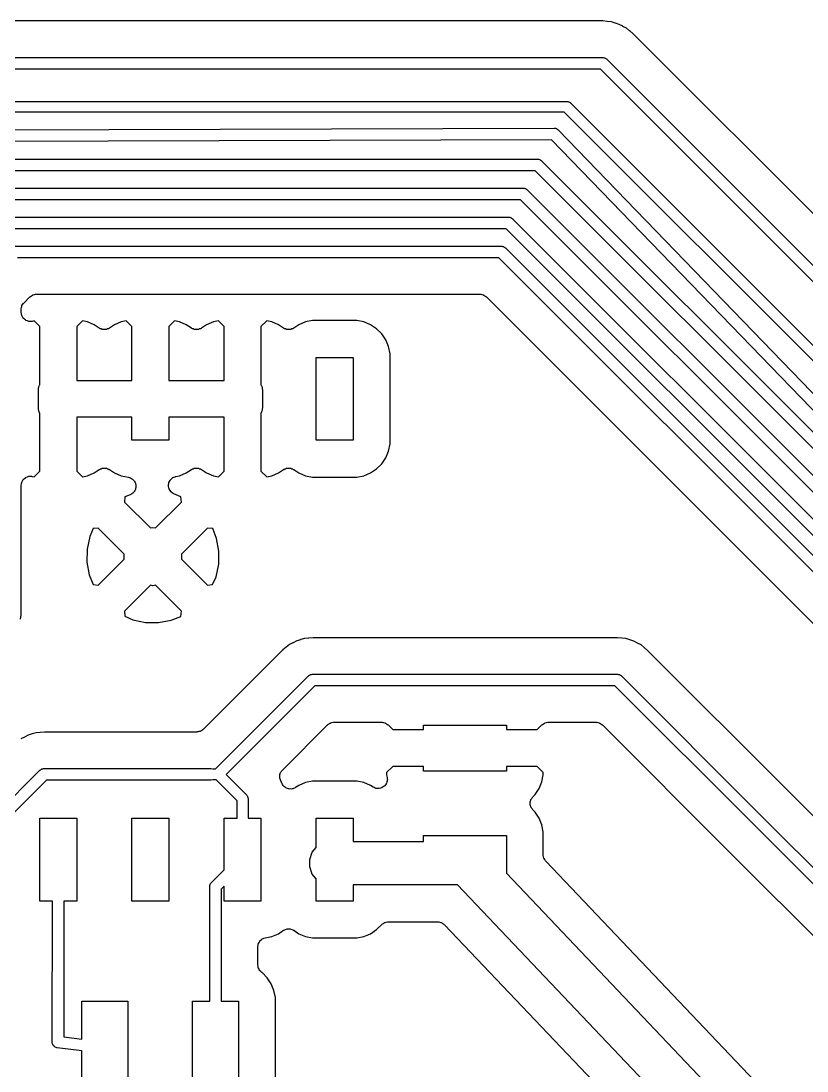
# Model space of a CAD drawing. Extents: x 164 to 228.7, y -128.7 to -69.
# Drawn here: x 204.48 to 215.31, y -93.69 to -79.22 of the extents above; entities that cross this region are included whole.
import ezdxf

# ---------------------------------------------------------------- set-up
doc = ezdxf.new("R2010")
doc.units = 0
doc.header["$MEASUREMENT"] = 0
doc.layers.add('BLACK', color=7, linetype='CONTINUOUS')

msp = doc.modelspace()

# ---------------------------------------------------------------- linework, layer by layer
at = {"layer": 'Black'}
for p, q in [((212.5, -79.217), (202.706, -79.217)), ((212.501, -79.217), (212.5, -79.217)), ((212.502, -79.217), (212.501, -79.217)), ((212.561, -79.2236), (212.502, -79.217)), ((212.502, -79.217), (212.502, -79.217)), ((212.502, -79.217), (212.502, -79.217)), ((212.562, -79.2236), (212.561, -79.2236)), ((212.562, -79.2237), (212.562, -79.2236)), ((212.618, -79.2294), (212.562, -79.2237)), ((212.672, -79.2464), (212.618, -79.2294)), ((212.672, -79.2465), (212.672, -79.2464)), ((212.673, -79.2468), (212.672, -79.2465)), ((212.727, -79.2632), (212.673, -79.2468)), ((212.776, -79.2903), (212.727, -79.2632)), ((212.777, -79.2905), (212.776, -79.2903)), ((212.777, -79.2909), (212.777, -79.2905)), ((212.827, -79.3175), (212.777, -79.2909)), ((212.87, -79.3536), (212.827, -79.3175)), ((212.87, -79.354), (212.87, -79.3536)), ((212.871, -79.3545), (212.87, -79.354)), ((212.917, -79.3921), (212.871, -79.3545)), ((215.804, -82.2798), (212.917, -79.3921)), ((202.7, -79.72), (212.5, -79.72)), ((212.5, -79.72), (212.503, -79.7206)), ((212.503, -79.7206), (212.507, -79.7203)), ((212.507, -79.7203), (212.517, -79.723)), ((212.517, -79.723), (212.527, -79.7248)), ((212.527, -79.7248), (212.53, -79.7266)), ((212.53, -79.7266), (212.534, -79.7275)), ((212.534, -79.7275), (212.542, -79.7335)), ((212.542, -79.7335), (212.551, -79.7387)), ((212.551, -79.7387), (212.554, -79.7414)), ((212.554, -79.7414), (212.557, -79.7434)), ((212.467, -79.88), (202.733, -79.88)), ((215.543, -82.9566), (212.467, -79.88)), ((212.557, -79.7434), (215.633, -82.82)), ((202.9, -80.325), (212, -80.325)), ((212, -80.325), (212.003, -80.3256)), ((212.003, -80.3256), (212.007, -80.3253)), ((212.007, -80.3253), (212.016, -80.3278)), ((212.016, -80.3278), (212.026, -80.3295)), ((212.026, -80.3295), (212.029, -80.3312)), ((212.029, -80.3312), (212.032, -80.332)), ((212.032, -80.332), (212.04, -80.3376)), ((212.04, -80.3376), (212.048, -80.3425)), ((212.048, -80.3425), (212.05, -80.3451)), ((212.05, -80.3451), (212.053, -80.347)), ((212.053, -80.347), (217.731, -86.025)), ((211.969, -80.475), (202.931, -80.475)), ((217.647, -86.153), (211.969, -80.475)), ((203.2, -80.72), (211.828, -80.6929)), ((211.828, -80.6929), (211.832, -80.6937)), ((211.832, -80.6937), (211.836, -80.6934)), ((211.836, -80.6934), (211.846, -80.696)), ((211.846, -80.696), (211.855, -80.6977)), ((211.855, -80.6977), (211.859, -80.6998)), ((211.859, -80.6998), (211.863, -80.701)), ((211.863, -80.701), (211.871, -80.7067)), ((211.871, -80.7067), (211.879, -80.7115)), ((211.879, -80.7115), (211.882, -80.7148)), ((211.882, -80.7148), (211.886, -80.7173)), ((211.886, -80.7173), (217.63, -86.6615)), ((211.794, -80.853), (203.231, -80.8799)), ((217.538, -86.7965), (211.794, -80.853)), ((203.3, -81.12), (211.6, -81.12)), ((211.6, -81.12), (211.603, -81.1206)), ((211.603, -81.1206), (211.607, -81.1203)), ((211.607, -81.1203), (211.617, -81.123)), ((211.617, -81.123), (211.627, -81.1248)), ((211.627, -81.1248), (211.63, -81.1266)), ((211.63, -81.1266), (211.634, -81.1275)), ((211.634, -81.1275), (211.642, -81.1335)), ((211.642, -81.1335), (211.651, -81.1387)), ((211.651, -81.1387), (211.654, -81.1414)), ((211.654, -81.1414), (211.657, -81.1434)), ((211.657, -81.1434), (218.433, -87.92)), ((211.567, -81.28), (203.333, -81.28)), ((218.343, -88.0566), (211.567, -81.28)), ((203.6, -81.52), (211.4, -81.52)), ((211.4, -81.52), (211.403, -81.5206)), ((211.403, -81.5206), (211.407, -81.5203)), ((211.407, -81.5203), (211.417, -81.523)), ((211.417, -81.523), (211.427, -81.5248)), ((211.427, -81.5248), (211.43, -81.5266)), ((211.43, -81.5266), (211.434, -81.5275)), ((211.434, -81.5275), (211.442, -81.5335)), ((211.442, -81.5335), (211.451, -81.5387)), ((211.451, -81.5387), (211.454, -81.5414)), ((211.454, -81.5414), (211.457, -81.5434)), ((211.457, -81.5434), (218.333, -88.42)), ((211.367, -81.68), (203.633, -81.68)), ((218.243, -88.5566), (211.367, -81.68)), ((204, -81.92), (211.2, -81.92)), ((211.2, -81.92), (211.203, -81.9206)), ((211.203, -81.9206), (211.207, -81.9203)), ((211.207, -81.9203), (211.217, -81.923)), ((211.217, -81.923), (211.227, -81.9248)), ((211.227, -81.9248), (211.23, -81.9266)), ((211.23, -81.9266), (211.234, -81.9275)), ((211.234, -81.9275), (211.242, -81.9335)), ((211.242, -81.9335), (211.251, -81.9387)), ((211.251, -81.9387), (211.254, -81.9414)), ((211.254, -81.9414), (211.257, -81.9434)), ((211.257, -81.9434), (218.733, -89.42)), ((211.167, -82.08), (204.037, -82.08)), ((218.643, -89.5566), (211.167, -82.08)), ((204.4, -82.32), (211.1, -82.32)), ((211.1, -82.32), (211.103, -82.3206)), ((211.103, -82.3206), (211.107, -82.3203)), ((211.107, -82.3203), (211.117, -82.323)), ((211.117, -82.323), (211.127, -82.3248)), ((211.127, -82.3248), (211.13, -82.3266)), ((211.13, -82.3266), (211.134, -82.3275)), ((211.134, -82.3275), (211.142, -82.3335)), ((211.142, -82.3335), (211.151, -82.3387)), ((211.151, -82.3387), (211.154, -82.3414)), ((211.154, -82.3414), (211.157, -82.3434)), ((211.157, -82.3434), (218.965, -90.1521)), ((211.067, -82.48), (204.433, -82.48)), ((218.875, -90.2886), (211.067, -82.48)), ((204.52, -83.1043), (204.604, -83.0202)), ((204.604, -83.0202), (204.609, -83.017)), ((204.609, -83.017), (204.612, -83.0127)), ((204.612, -83.0127), (204.627, -83.0044)), ((204.627, -83.0044), (204.64, -82.9949)), ((204.64, -82.9949), (204.646, -82.9935)), ((204.646, -82.9935), (204.651, -82.9907)), ((204.651, -82.9907), (204.667, -82.9878)), ((204.667, -82.9878), (204.683, -82.9835)), ((204.683, -82.9835), (204.689, -82.984)), ((204.689, -82.984), (204.694, -82.983)), ((204.694, -82.983), (210.806, -82.983)), ((210.806, -82.983), (210.811, -82.984)), ((210.811, -82.984), (210.817, -82.9835)), ((210.817, -82.9835), (210.833, -82.9878)), ((210.833, -82.9878), (210.849, -82.9907)), ((210.849, -82.9907), (210.854, -82.9935)), ((210.854, -82.9935), (210.86, -82.9949)), ((210.86, -82.9949), (210.873, -83.0044)), ((210.873, -83.0044), (210.888, -83.0127)), ((210.888, -83.0127), (210.891, -83.017)), ((210.891, -83.017), (210.896, -83.0202)), ((210.896, -83.0202), (218.515, -90.6399)), ((204.483, -83.183), (204.488, -83.167)), ((204.484, -83.1886), (204.483, -83.183)), ((204.483, -83.1941), (204.484, -83.1886)), ((204.483, -83.2321), (204.483, -83.1941)), ((204.488, -83.167), (204.491, -83.1507)), ((204.491, -83.1507), (204.493, -83.1458)), ((204.493, -83.1458), (204.495, -83.1404)), ((204.495, -83.1404), (204.504, -83.1268)), ((204.504, -83.1268), (204.513, -83.1125)), ((204.513, -83.1125), (204.517, -83.1089)), ((204.517, -83.1089), (204.52, -83.1043)), ((204.483, -83.2335), (204.483, -83.2321)), ((204.483, -83.2349), (204.483, -83.2335)), ((204.487, -83.2552), (204.483, -83.2349)), ((204.491, -83.2756), (204.487, -83.2552)), ((204.491, -83.2768), (204.491, -83.2756)), ((204.492, -83.2781), (204.491, -83.2768)), ((204.502, -83.2958), (204.492, -83.2781)), ((204.513, -83.3138), (204.502, -83.2958)), ((204.514, -83.3147), (204.513, -83.3138)), ((204.515, -83.3159), (204.514, -83.3147)), ((204.531, -83.3288), (204.515, -83.3159)), ((204.546, -83.3421), (204.531, -83.3288)), ((204.548, -83.3426), (204.546, -83.3421)), ((204.549, -83.3435), (204.548, -83.3426)), ((204.569, -83.3501), (204.549, -83.3435)), ((204.588, -83.3572), (204.569, -83.3501)), ((204.589, -83.3572), (204.588, -83.3572)), ((204.591, -83.3576), (204.589, -83.3572)), ((204.611, -83.3572), (204.591, -83.3576)), ((204.632, -83.3572), (204.611, -83.3572)), ((204.633, -83.3567), (204.632, -83.3572)), ((204.635, -83.3567), (204.633, -83.3567)), ((204.662, -83.3512), (204.635, -83.3567)), ((204.741, -83.4299), (204.662, -83.3512)), ((205.328, -83.3512), (205.249, -83.4299)), ((205.397, -83.365), (205.328, -83.3512)), ((205.932, -83.3512), (205.863, -83.365)), ((206.011, -83.4299), (205.932, -83.3512)), ((206.598, -83.3512), (206.519, -83.4299)), ((206.667, -83.365), (206.598, -83.3512)), ((207.202, -83.3512), (207.133, -83.365)), ((207.281, -83.4299), (207.202, -83.3512)), ((207.868, -83.3512), (207.789, -83.4299)), ((207.937, -83.365), (207.868, -83.3512)), ((208.501, -83.3455), (208.403, -83.365)), ((209.109, -83.3455), (208.501, -83.3455)), ((209.207, -83.365), (209.109, -83.3455)), ((204.741, -84.2309), (204.741, -83.4299)), ((205.249, -83.4299), (205.249, -84.171)), ((205.49, -83.4033), (205.397, -83.365)), ((205.559, -83.45), (205.49, -83.4033)), ((205.567, -83.4533), (205.559, -83.45)), ((205.574, -83.4583), (205.567, -83.4533)), ((205.587, -83.4621), (205.574, -83.4583)), ((205.6, -83.4677), (205.587, -83.4621)), ((205.608, -83.4683), (205.6, -83.4677)), ((205.616, -83.4706), (205.608, -83.4683)), ((205.63, -83.4697), (205.616, -83.4706)), ((205.644, -83.4706), (205.63, -83.4697)), ((205.652, -83.4683), (205.644, -83.4706)), ((205.66, -83.4677), (205.652, -83.4683)), ((205.673, -83.4621), (205.66, -83.4677)), ((205.686, -83.4583), (205.673, -83.4621)), ((205.693, -83.4533), (205.686, -83.4583)), ((205.701, -83.45), (205.693, -83.4533)), ((205.77, -83.4033), (205.701, -83.45)), ((205.863, -83.365), (205.77, -83.4033)), ((206.011, -84.171), (206.011, -83.4299)), ((206.519, -83.4299), (206.519, -84.171)), ((206.76, -83.4033), (206.667, -83.365)), ((206.829, -83.45), (206.76, -83.4033)), ((206.837, -83.4533), (206.829, -83.45)), ((206.844, -83.4583), (206.837, -83.4533)), ((206.857, -83.4621), (206.844, -83.4583)), ((206.87, -83.4677), (206.857, -83.4621)), ((206.878, -83.4683), (206.87, -83.4677)), ((206.886, -83.4706), (206.878, -83.4683)), ((206.9, -83.4697), (206.886, -83.4706)), ((206.914, -83.4706), (206.9, -83.4697)), ((206.922, -83.4683), (206.914, -83.4706)), ((206.93, -83.4677), (206.922, -83.4683)), ((206.943, -83.4621), (206.93, -83.4677)), ((206.956, -83.4583), (206.943, -83.4621)), ((206.963, -83.4533), (206.956, -83.4583)), ((206.971, -83.45), (206.963, -83.4533)), ((207.04, -83.4033), (206.971, -83.45)), ((207.133, -83.365), (207.04, -83.4033)), ((207.281, -84.171), (207.281, -83.4299)), ((207.789, -83.4299), (207.789, -84.2309)), ((208.03, -83.4033), (207.937, -83.365)), ((208.099, -83.45), (208.03, -83.4033)), ((208.107, -83.4533), (208.099, -83.45)), ((208.114, -83.4583), (208.107, -83.4533)), ((208.127, -83.4621), (208.114, -83.4583)), ((208.14, -83.4677), (208.127, -83.4621)), ((208.148, -83.4683), (208.14, -83.4677)), ((208.156, -83.4706), (208.148, -83.4683)), ((208.17, -83.4697), (208.156, -83.4706)), ((208.184, -83.4706), (208.17, -83.4697)), ((208.192, -83.4683), (208.184, -83.4706)), ((208.2, -83.4677), (208.192, -83.4683)), ((208.213, -83.4621), (208.2, -83.4677)), ((208.226, -83.4583), (208.213, -83.4621)), ((208.233, -83.4533), (208.226, -83.4583)), ((208.241, -83.45), (208.233, -83.4533)), ((208.31, -83.4033), (208.241, -83.45)), ((208.403, -83.365), (208.31, -83.4033)), ((209.3, -83.4033), (209.207, -83.365)), ((209.383, -83.4589), (209.3, -83.4033)), ((209.454, -83.5297), (209.383, -83.4589)), ((209.509, -83.6129), (209.454, -83.5297)), ((209.547, -83.7053), (209.509, -83.6129)), ((209.567, -83.8035), (209.547, -83.7053)), ((208.551, -84.9965), (208.551, -83.8535)), ((208.551, -83.8535), (209.059, -83.8535)), ((209.059, -83.8535), (209.059, -84.9965)), ((209.567, -85.0465), (209.567, -83.8035)), ((205.249, -84.171), (206.011, -84.171)), ((206.519, -84.171), (207.281, -84.171)), ((204.721, -84.298), (204.723, -84.2871)), ((204.721, -84.552), (204.721, -84.298)), ((204.723, -84.2759), (204.727, -84.2655)), ((204.723, -84.2871), (204.723, -84.2759)), ((204.727, -84.2655), (204.729, -84.2546)), ((204.729, -84.2546), (204.734, -84.2449)), ((204.734, -84.2449), (204.738, -84.2345)), ((204.738, -84.2345), (204.741, -84.2309)), ((207.789, -84.2309), (207.792, -84.2345)), ((207.792, -84.2345), (207.796, -84.2449)), ((207.796, -84.2449), (207.801, -84.2546)), ((207.801, -84.2546), (207.803, -84.2655)), ((207.803, -84.2655), (207.807, -84.2759)), ((207.807, -84.2759), (207.807, -84.2871)), ((207.807, -84.2871), (207.809, -84.298)), ((207.809, -84.298), (207.809, -84.552)), ((204.723, -84.5629), (204.721, -84.552)), ((204.723, -84.5741), (204.723, -84.5629)), ((204.727, -84.5845), (204.723, -84.5741)), ((204.729, -84.5954), (204.727, -84.5845)), ((204.734, -84.6051), (204.729, -84.5954)), ((204.738, -84.6155), (204.734, -84.6051)), ((204.741, -84.6191), (204.738, -84.6155)), ((204.741, -85.4201), (204.741, -84.6191)), ((207.792, -84.6155), (207.789, -84.6191)), ((207.789, -84.6191), (207.789, -85.4201)), ((207.796, -84.6051), (207.792, -84.6155)), ((207.801, -84.5954), (207.796, -84.6051)), ((207.803, -84.5845), (207.801, -84.5954)), ((207.807, -84.5741), (207.803, -84.5845)), ((207.809, -84.552), (207.807, -84.5629)), ((207.807, -84.5629), (207.807, -84.5741)), ((206.011, -84.679), (205.249, -84.679)), ((205.249, -84.679), (205.249, -85.4201)), ((206.011, -84.9965), (206.011, -84.679)), ((206.519, -84.679), (206.519, -84.9965)), ((207.281, -84.679), (206.519, -84.679)), ((207.281, -85.4201), (207.281, -84.679)), ((206.519, -84.9965), (206.011, -84.9965)), ((209.059, -84.9965), (208.551, -84.9965)), ((209.547, -85.1447), (209.567, -85.0465)), ((209.454, -85.3203), (209.509, -85.2371)), ((209.509, -85.2371), (209.547, -85.1447)), ((205.587, -85.3879), (205.6, -85.3823)), ((205.6, -85.3823), (205.608, -85.3817)), ((205.608, -85.3817), (205.616, -85.3794)), ((205.616, -85.3794), (205.63, -85.3803)), ((205.63, -85.3803), (205.644, -85.3794)), ((205.644, -85.3794), (205.652, -85.3817)), ((205.652, -85.3817), (205.66, -85.3823)), ((205.66, -85.3823), (205.673, -85.3879)), ((206.857, -85.3879), (206.87, -85.3823)), ((206.87, -85.3823), (206.878, -85.3817)), ((206.878, -85.3817), (206.886, -85.3794)), ((206.886, -85.3794), (206.9, -85.3803)), ((206.9, -85.3803), (206.914, -85.3794)), ((206.914, -85.3794), (206.922, -85.3817)), ((206.922, -85.3817), (206.93, -85.3823)), ((206.93, -85.3823), (206.943, -85.3879)), ((208.127, -85.3879), (208.14, -85.3823)), ((208.14, -85.3823), (208.148, -85.3817)), ((208.148, -85.3817), (208.156, -85.3794)), ((208.156, -85.3794), (208.17, -85.3803)), ((208.17, -85.3803), (208.184, -85.3794)), ((208.184, -85.3794), (208.192, -85.3817)), ((208.192, -85.3817), (208.2, -85.3823)), ((208.2, -85.3823), (208.213, -85.3879)), ((209.383, -85.3911), (209.454, -85.3203)), ((204.515, -85.5341), (204.531, -85.5212)), ((204.531, -85.5212), (204.546, -85.5079)), ((204.546, -85.5079), (204.548, -85.5074)), ((204.548, -85.5074), (204.549, -85.5065)), ((204.549, -85.5065), (204.569, -85.4999)), ((204.569, -85.4999), (204.588, -85.4928)), ((204.588, -85.4928), (204.589, -85.4928)), ((204.589, -85.4928), (204.591, -85.4924)), ((204.591, -85.4924), (204.611, -85.4928)), ((204.611, -85.4928), (204.632, -85.4928)), ((204.632, -85.4928), (204.633, -85.4933)), ((204.633, -85.4933), (204.635, -85.4933)), ((204.635, -85.4933), (204.662, -85.4988)), ((204.662, -85.4988), (204.741, -85.4201)), ((205.249, -85.4201), (205.328, -85.4988)), ((205.328, -85.4988), (205.397, -85.485)), ((205.397, -85.485), (205.49, -85.4467)), ((205.49, -85.4467), (205.559, -85.4)), ((205.559, -85.4), (205.567, -85.3967)), ((205.567, -85.3967), (205.574, -85.3917)), ((205.574, -85.3917), (205.587, -85.3879)), ((205.673, -85.3879), (205.686, -85.3917)), ((205.686, -85.3917), (205.693, -85.3967)), ((205.693, -85.3967), (205.701, -85.4)), ((205.701, -85.4), (205.77, -85.4467)), ((205.77, -85.4467), (205.863, -85.485)), ((205.863, -85.485), (205.964, -85.5051)), ((205.964, -85.5051), (205.971, -85.508)), ((205.971, -85.508), (205.979, -85.5091)), ((205.979, -85.5091), (205.992, -85.5159)), ((205.992, -85.5159), (206.005, -85.5211)), ((206.005, -85.5211), (206.011, -85.5263)), ((206.011, -85.5263), (206.018, -85.5301)), ((206.018, -85.5301), (206.028, -85.5407)), ((206.542, -85.5402), (206.554, -85.5296)), ((206.554, -85.5296), (206.565, -85.5178)), ((206.565, -85.5178), (206.57, -85.5151)), ((206.57, -85.5151), (206.575, -85.5112)), ((206.575, -85.5112), (206.59, -85.5053)), ((206.59, -85.5053), (206.604, -85.4981)), ((206.604, -85.4981), (206.61, -85.4974)), ((206.61, -85.4974), (206.616, -85.4952)), ((206.616, -85.4952), (206.667, -85.485)), ((206.667, -85.485), (206.76, -85.4467)), ((206.76, -85.4467), (206.829, -85.4)), ((206.829, -85.4), (206.837, -85.3967)), ((206.837, -85.3967), (206.844, -85.3917)), ((206.844, -85.3917), (206.857, -85.3879)), ((206.943, -85.3879), (206.956, -85.3917)), ((206.956, -85.3917), (206.963, -85.3967)), ((206.963, -85.3967), (206.971, -85.4)), ((206.971, -85.4), (207.04, -85.4467)), ((207.04, -85.4467), (207.133, -85.485)), ((207.133, -85.485), (207.202, -85.4988)), ((207.202, -85.4988), (207.281, -85.4201)), ((207.789, -85.4201), (207.868, -85.4988)), ((207.868, -85.4988), (207.937, -85.485)), ((207.937, -85.485), (208.03, -85.4467)), ((208.03, -85.4467), (208.099, -85.4)), ((208.099, -85.4), (208.107, -85.3967)), ((208.107, -85.3967), (208.114, -85.3917)), ((208.114, -85.3917), (208.127, -85.3879)), ((208.213, -85.3879), (208.226, -85.3917)), ((208.226, -85.3917), (208.233, -85.3967)), ((208.233, -85.3967), (208.241, -85.4)), ((208.241, -85.4), (208.31, -85.4467)), ((208.31, -85.4467), (208.403, -85.485)), ((208.403, -85.485), (208.501, -85.5045)), ((208.501, -85.5045), (209.109, -85.5045)), ((209.109, -85.5045), (209.207, -85.485)), ((209.207, -85.485), (209.3, -85.4467)), ((209.3, -85.4467), (209.383, -85.3911)), ((204.483, -85.6151), (204.487, -85.5948)), ((204.483, -85.6165), (204.483, -85.6151)), ((204.483, -85.6179), (204.483, -85.6165)), ((204.483, -87.3995), (204.483, -85.6179)), ((204.487, -85.5948), (204.491, -85.5744)), ((204.491, -85.5732), (204.492, -85.5719)), ((204.491, -85.5744), (204.491, -85.5732)), ((204.492, -85.5719), (204.502, -85.5542)), ((204.502, -85.5542), (204.513, -85.5362)), ((204.513, -85.5362), (204.514, -85.5353)), ((204.514, -85.5353), (204.515, -85.5341)), ((206.028, -85.5407), (206.038, -85.5502)), ((206.038, -85.5502), (206.042, -85.5571)), ((206.042, -85.5571), (206.047, -85.563)), ((206.047, -85.563), (206.053, -85.5763)), ((206.053, -85.5763), (206.059, -85.5888)), ((206.058, -85.6757), (206.053, -85.6825)), ((206.06, -85.6617), (206.058, -85.6757)), ((206.059, -85.5888), (206.061, -85.5967)), ((206.065, -85.6481), (206.06, -85.6617)), ((206.061, -85.5967), (206.064, -85.604)), ((206.064, -85.604), (206.064, -85.6183)), ((206.064, -85.6183), (206.066, -85.6324)), ((206.066, -85.6324), (206.065, -85.6402)), ((206.065, -85.6402), (206.065, -85.6481)), ((206.514, -85.6225), (206.516, -85.6065)), ((206.515, -85.6284), (206.514, -85.6225)), ((206.515, -85.6344), (206.515, -85.6284)), ((206.519, -85.6499), (206.515, -85.6344)), ((206.516, -85.6065), (206.517, -85.5904)), ((206.517, -85.5904), (206.52, -85.5849)), ((206.522, -85.6658), (206.519, -85.6499)), ((206.52, -85.5789), (206.528, -85.5647)), ((206.52, -85.5849), (206.52, -85.5789)), ((206.525, -85.6709), (206.522, -85.6658)), ((206.527, -85.6767), (206.525, -85.6709)), ((206.537, -85.6897), (206.527, -85.6767)), ((206.528, -85.5647), (206.535, -85.5499)), ((206.535, -85.5499), (206.539, -85.5455)), ((206.539, -85.5455), (206.542, -85.5402)), ((205.914, -85.7762), (205.906, -85.847)), ((205.986, -85.7477), (205.914, -85.7762)), ((205.993, -85.7436), (205.986, -85.7477)), ((206, -85.741), (205.993, -85.7436)), ((206.011, -85.7321), (206, -85.741)), ((206.024, -85.7246), (206.011, -85.7321)), ((206.029, -85.7184), (206.024, -85.7246)), ((206.035, -85.7134), (206.029, -85.7184)), ((206.042, -85.7012), (206.035, -85.7134)), ((206.051, -85.69), (206.042, -85.7012)), ((206.053, -85.6825), (206.051, -85.69)), ((206.545, -85.7035), (206.537, -85.6897)), ((206.55, -85.7072), (206.545, -85.7035)), ((206.553, -85.7121), (206.55, -85.7072)), ((206.567, -85.721), (206.553, -85.7121)), ((206.58, -85.7311), (206.567, -85.721)), ((206.585, -85.733), (206.58, -85.7311)), ((206.59, -85.7363), (206.585, -85.733)), ((206.686, -85.7776), (206.59, -85.7363)), ((206.694, -85.847), (206.686, -85.7776)), ((205.906, -85.847), (206.264, -86.2048)), ((206.336, -86.2048), (206.694, -85.847)), ((205.478, -86.214), (205.431, -86.3221)), ((205.547, -86.2062), (205.478, -86.214)), ((205.905, -86.5638), (205.547, -86.2062)), ((206.264, -86.2048), (206.3, -86.1985)), ((206.3, -86.1985), (206.336, -86.2048)), ((207.053, -86.2062), (206.695, -86.5638)), ((207.124, -86.2142), (207.053, -86.2062)), ((207.177, -86.3483), (207.124, -86.2142)), ((205.431, -86.3221), (205.393, -86.4969)), ((207.209, -86.5242), (207.177, -86.3483)), ((205.393, -86.4969), (205.391, -86.6758)), ((207.207, -86.7031), (207.209, -86.5242)), ((205.391, -86.6758), (205.423, -86.8517)), ((205.547, -86.9938), (205.905, -86.6362)), ((205.905, -86.6362), (205.905, -86.5638)), ((206.695, -86.5638), (206.695, -86.6362)), ((206.695, -86.6362), (207.053, -86.9938)), ((207.169, -86.8779), (207.207, -86.7031)), ((205.423, -86.8517), (205.476, -86.9858)), ((207.122, -86.986), (207.169, -86.8779)), ((205.476, -86.9858), (205.547, -86.9938)), ((206.21, -87.049), (205.906, -87.353)), ((206.264, -86.9952), (206.21, -87.049)), ((206.21, -87.049), (206.21, -87.049)), ((206.21, -87.049), (206.21, -87.049)), ((206.3, -87.0015), (206.264, -86.9952)), ((206.336, -86.9952), (206.3, -87.0015)), ((206.694, -87.353), (206.336, -86.9952)), ((207.053, -86.9938), (207.122, -86.986)), ((204.476, -87.461), (204.483, -87.4024)), ((204.483, -87.4014), (204.483, -87.3995)), ((204.483, -87.4016), (204.483, -87.4014)), ((204.483, -87.4017), (204.483, -87.4016)), ((204.483, -87.4024), (204.483, -87.4017)), ((205.906, -87.353), (205.914, -87.4224)), ((206.686, -87.4238), (206.694, -87.353)), ((206.694, -87.353), (206.694, -87.353)), ((205.914, -87.4224), (206.022, -87.469)), ((206.022, -87.469), (206.197, -87.5066)), ((206.197, -87.5066), (206.376, -87.5092)), ((206.376, -87.5092), (206.552, -87.477)), ((206.552, -87.477), (206.686, -87.4238)), ((208.18, -87.813), (208.137, -87.8485)), ((208.23, -87.7871), (208.18, -87.813)), ((208.231, -87.7867), (208.23, -87.7871)), ((208.281, -87.7601), (208.231, -87.7865)), ((208.231, -87.7865), (208.231, -87.7867)), ((208.335, -87.7444), (208.281, -87.7601)), ((208.336, -87.744), (208.335, -87.7441)), ((208.335, -87.7441), (208.335, -87.7444)), ((208.39, -87.7278), (208.336, -87.744)), ((208.446, -87.7229), (208.39, -87.7278)), ((208.447, -87.7227), (208.446, -87.7229)), ((208.506, -87.717), (208.447, -87.7228)), ((208.447, -87.7228), (208.447, -87.7227)), ((212.7, -87.717), (208.506, -87.717)), ((212.701, -87.717), (212.7, -87.717)), ((212.702, -87.717), (212.701, -87.717)), ((212.761, -87.7236), (212.702, -87.717)), ((212.702, -87.717), (212.702, -87.717)), ((212.702, -87.717), (212.702, -87.717)), ((212.762, -87.7236), (212.761, -87.7236)), ((212.762, -87.7237), (212.762, -87.7236)), ((212.818, -87.7294), (212.762, -87.7237)), ((212.872, -87.7464), (212.818, -87.7294)), ((212.872, -87.7465), (212.872, -87.7464)), ((212.873, -87.7468), (212.872, -87.7465)), ((212.927, -87.7632), (212.873, -87.7468)), ((212.976, -87.7903), (212.927, -87.7632)), ((212.977, -87.7905), (212.976, -87.7903)), ((212.977, -87.7909), (212.977, -87.7905)), ((213.027, -87.8175), (212.977, -87.7909)), ((213.07, -87.8536), (213.027, -87.8175)), ((208.087, -87.888), (207.498, -88.4777)), ((208.089, -87.8867), (208.087, -87.888)), ((208.136, -87.8493), (208.089, -87.8861)), ((208.089, -87.8861), (208.089, -87.8866)), ((208.089, -87.8866), (208.089, -87.8866)), ((208.089, -87.8866), (208.089, -87.8867)), ((208.137, -87.8485), (208.136, -87.8488)), ((208.136, -87.8488), (208.136, -87.8493)), ((213.07, -87.854), (213.07, -87.8536)), ((213.071, -87.8545), (213.07, -87.854)), ((213.117, -87.8921), (213.071, -87.8545)), ((215.044, -89.8198), (213.117, -87.8921)), ((207.162, -89.525), (208.443, -88.2434)), ((208.443, -88.2434), (208.446, -88.2414)), ((208.446, -88.2414), (208.449, -88.2387)), ((208.449, -88.2387), (208.458, -88.2335)), ((208.458, -88.2335), (208.466, -88.2275)), ((208.466, -88.2275), (208.47, -88.2266)), ((208.47, -88.2266), (208.473, -88.2248)), ((208.473, -88.2248), (208.483, -88.223)), ((208.483, -88.223), (208.493, -88.2203)), ((208.493, -88.2203), (208.497, -88.2206)), ((208.497, -88.2206), (208.5, -88.22)), ((208.5, -88.22), (212.7, -88.22)), ((212.7, -88.22), (212.703, -88.2206)), ((212.703, -88.2206), (212.707, -88.2203)), ((212.707, -88.2203), (212.717, -88.223)), ((212.717, -88.223), (212.727, -88.2248)), ((212.727, -88.2248), (212.73, -88.2266)), ((212.73, -88.2266), (212.734, -88.2275)), ((212.734, -88.2275), (212.742, -88.2335)), ((212.742, -88.2335), (212.751, -88.2387)), ((212.751, -88.2387), (212.754, -88.2414)), ((212.754, -88.2414), (212.757, -88.2434)), ((212.757, -88.2434), (214.689, -90.1755)), ((208.533, -88.38), (207.31, -89.6035)), ((212.667, -88.38), (208.533, -88.38)), ((214.575, -90.2886), (212.667, -88.38)), ((207.426, -88.5493), (206.996, -88.9798)), ((207.498, -88.4777), (207.426, -88.5493)), ((207.498, -88.4777), (207.498, -88.4777)), ((207.498, -88.4777), (207.498, -88.4777)), ((206.96, -89.0051), (206.954, -89.0065)), ((206.973, -88.9956), (206.96, -89.0051)), ((206.988, -88.9873), (206.973, -88.9956)), ((206.991, -88.983), (206.988, -88.9873)), ((206.996, -88.9798), (206.991, -88.983)), ((208.084, -89.5408), (208.704, -88.9202)), ((208.704, -88.9202), (208.709, -88.917)), ((208.709, -88.917), (208.712, -88.9127)), ((208.712, -88.9127), (208.727, -88.9044)), ((208.727, -88.9044), (208.74, -88.8949)), ((208.74, -88.8949), (208.746, -88.8935)), ((208.746, -88.8935), (208.751, -88.8907)), ((208.751, -88.8907), (208.767, -88.8878)), ((208.767, -88.8878), (208.783, -88.8835)), ((208.783, -88.8835), (208.789, -88.884)), ((208.789, -88.884), (208.794, -88.883)), ((208.794, -88.883), (209.451, -88.883)), ((209.451, -88.883), (209.457, -88.884)), ((209.457, -88.884), (209.462, -88.8835)), ((209.462, -88.8835), (209.478, -88.8878)), ((209.478, -88.8878), (209.495, -88.8907)), ((209.495, -88.8907), (209.5, -88.8935)), ((209.5, -88.8935), (209.505, -88.8949)), ((209.505, -88.8949), (209.519, -88.9044)), ((209.519, -88.9044), (209.533, -88.9127)), ((209.533, -88.9127), (209.536, -88.917)), ((209.536, -88.917), (209.541, -88.9202)), ((209.541, -88.9202), (209.605, -88.984)), ((209.605, -88.984), (210.028, -88.984)), ((210.028, -88.984), (210.028, -88.9205)), ((210.028, -88.9205), (211.171, -88.9205)), ((211.171, -88.9205), (211.171, -88.984)), ((211.171, -88.984), (211.595, -88.984)), ((211.595, -88.984), (211.659, -88.9202)), ((211.659, -88.9202), (211.664, -88.917)), ((211.664, -88.917), (211.667, -88.9127)), ((211.667, -88.9127), (211.681, -88.9044)), ((211.681, -88.9044), (211.695, -88.8949)), ((211.695, -88.8949), (211.7, -88.8935)), ((211.7, -88.8935), (211.705, -88.8907)), ((211.705, -88.8907), (211.722, -88.8878)), ((211.722, -88.8878), (211.738, -88.8835)), ((211.738, -88.8835), (211.743, -88.884)), ((211.743, -88.884), (211.749, -88.883)), ((211.749, -88.883), (212.406, -88.883)), ((212.406, -88.883), (212.411, -88.884)), ((212.411, -88.884), (212.417, -88.8835)), ((212.417, -88.8835), (212.433, -88.8878)), ((212.433, -88.8878), (212.449, -88.8907)), ((212.449, -88.8907), (212.454, -88.8935)), ((212.454, -88.8935), (212.46, -88.8949)), ((212.46, -88.8949), (212.473, -88.9044)), ((212.473, -88.9044), (212.488, -88.9127)), ((212.488, -88.9127), (212.491, -88.917)), ((212.491, -88.917), (212.496, -88.9202)), ((212.496, -88.9202), (214.22, -90.6443)), ((204.53, -89.0871), (204.48, -89.113)), ((204.531, -89.0867), (204.53, -89.0871)), ((204.581, -89.0601), (204.531, -89.0865)), ((204.531, -89.0865), (204.531, -89.0867)), ((204.635, -89.0444), (204.581, -89.0601)), ((204.636, -89.044), (204.635, -89.0441)), ((204.635, -89.0441), (204.635, -89.0444)), ((204.69, -89.0278), (204.636, -89.044)), ((204.746, -89.0229), (204.69, -89.0278)), ((204.747, -89.0227), (204.746, -89.0229)), ((204.806, -89.017), (204.747, -89.0228)), ((204.747, -89.0228), (204.747, -89.0227)), ((206.906, -89.017), (204.806, -89.017)), ((206.911, -89.016), (206.906, -89.017)), ((206.917, -89.0165), (206.911, -89.016)), ((206.933, -89.0122), (206.917, -89.0165)), ((206.949, -89.0093), (206.933, -89.0122)), ((206.954, -89.0065), (206.949, -89.0093)), ((204.143, -90.1434), (204.743, -89.5434)), ((204.743, -89.5434), (204.746, -89.5414)), ((204.746, -89.5414), (204.749, -89.5387)), ((204.749, -89.5387), (204.758, -89.5335)), ((204.758, -89.5335), (204.766, -89.5275)), ((204.766, -89.5275), (204.77, -89.5266)), ((204.77, -89.5266), (204.773, -89.5248)), ((204.773, -89.5248), (204.783, -89.523)), ((204.783, -89.523), (204.793, -89.5203)), ((204.793, -89.5203), (204.797, -89.5206)), ((204.797, -89.5206), (204.8, -89.52)), ((204.8, -89.52), (207.1, -89.52)), ((207.1, -89.52), (207.127, -89.5248)), ((207.127, -89.5248), (207.128, -89.525)), ((207.128, -89.525), (207.162, -89.525)), ((208.055, -89.5909), (208.058, -89.577)), ((208.058, -89.577), (208.063, -89.5706)), ((208.063, -89.5706), (208.066, -89.5633)), ((208.066, -89.5633), (208.075, -89.5526)), ((208.075, -89.5526), (208.084, -89.5408)), ((209.605, -89.492), (209.52, -89.5764)), ((209.52, -89.5764), (209.52, -89.6055)), ((210.028, -89.492), (209.605, -89.492)), ((210.028, -89.5555), (210.028, -89.492)), ((211.171, -89.5555), (210.028, -89.5555)), ((211.595, -89.492), (211.171, -89.492)), ((211.171, -89.492), (211.171, -89.5555)), ((211.679, -89.5764), (211.595, -89.492)), ((211.679, -89.6055), (211.679, -89.5764)), ((204.833, -89.68), (204.28, -90.2331)), ((207.1, -89.68), (204.833, -89.68)), ((207.127, -89.6752), (207.1, -89.68)), ((207.128, -89.675), (207.127, -89.6752)), ((207.169, -89.675), (207.128, -89.675)), ((207.46, -89.9661), (207.169, -89.675)), ((207.31, -89.6035), (207.588, -89.882)), ((208.047, -89.6196), (208.049, -89.612)), ((208.048, -89.6339), (208.047, -89.6196)), ((208.048, -89.6483), (208.048, -89.6339)), ((208.05, -89.6557), (208.048, -89.6483)), ((208.049, -89.6042), (208.055, -89.5909)), ((208.049, -89.612), (208.049, -89.6042)), ((208.051, -89.6635), (208.05, -89.6557)), ((208.057, -89.6766), (208.051, -89.6635)), ((208.061, -89.6903), (208.057, -89.6766)), ((208.078, -89.7218), (208.061, -89.6903)), ((208.08, -89.7282), (208.078, -89.7218)), ((208.087, -89.7397), (208.08, -89.7282)), ((208.403, -89.715), (208.31, -89.7533)), ((208.501, -89.6955), (208.403, -89.715)), ((209.109, -89.6955), (208.501, -89.6955)), ((209.207, -89.715), (209.109, -89.6955)), ((209.3, -89.7533), (209.207, -89.715)), ((209.517, -89.726), (209.515, -89.7313)), ((209.52, -89.7214), (209.517, -89.726)), ((209.52, -89.6055), (209.528, -89.6455)), ((209.524, -89.7053), (209.52, -89.7214)), ((209.529, -89.6896), (209.524, -89.7053)), ((209.528, -89.6455), (209.529, -89.662)), ((209.529, -89.662), (209.531, -89.6785)), ((209.531, -89.6785), (209.529, -89.684)), ((209.529, -89.684), (209.529, -89.6896)), ((211.622, -89.7961), (211.66, -89.7037)), ((211.66, -89.7037), (211.679, -89.6055)), ((208.093, -89.7521), (208.087, -89.7397)), ((208.099, -89.7579), (208.093, -89.7521)), ((208.104, -89.7649), (208.099, -89.7579)), ((208.115, -89.773), (208.104, -89.7649)), ((208.125, -89.7826), (208.115, -89.773)), ((208.133, -89.786), (208.125, -89.7826)), ((208.14, -89.791), (208.133, -89.786)), ((208.153, -89.7948), (208.14, -89.791)), ((208.166, -89.8004), (208.153, -89.7948)), ((208.174, -89.801), (208.166, -89.8004)), ((208.182, -89.8033), (208.174, -89.801)), ((208.196, -89.8024), (208.182, -89.8033)), ((208.21, -89.8033), (208.196, -89.8024)), ((208.218, -89.801), (208.21, -89.8033)), ((208.226, -89.8004), (208.218, -89.801)), ((208.239, -89.7949), (208.226, -89.8004)), ((208.252, -89.791), (208.239, -89.7949)), ((208.259, -89.7861), (208.252, -89.791)), ((208.266, -89.7827), (208.259, -89.7861)), ((208.31, -89.7533), (208.266, -89.7827)), ((209.333, -89.7758), (209.3, -89.7533)), ((209.349, -89.7825), (209.333, -89.7758)), ((209.363, -89.7905), (209.349, -89.7825)), ((209.369, -89.7913), (209.363, -89.7905)), ((209.374, -89.7936), (209.369, -89.7913)), ((209.39, -89.7947), (209.374, -89.7936)), ((209.407, -89.7972), (209.39, -89.7947)), ((209.412, -89.7961), (209.407, -89.7972)), ((209.418, -89.7965), (209.412, -89.7961)), ((209.434, -89.7918), (209.418, -89.7965)), ((209.45, -89.7886), (209.434, -89.7918)), ((209.455, -89.7857), (209.45, -89.7886)), ((209.46, -89.7841), (209.455, -89.7857)), ((209.473, -89.7743), (209.46, -89.7841)), ((209.488, -89.7657), (209.473, -89.7743)), ((209.491, -89.7614), (209.488, -89.7657)), ((209.496, -89.7581), (209.491, -89.7614)), ((209.505, -89.7443), (209.496, -89.7581)), ((209.515, -89.7313), (209.505, -89.7443)), ((211.566, -89.8793), (211.622, -89.7961)), ((217.304, -92.0798), (215.044, -89.8198)), ((215.044, -89.8198), (215.044, -89.8198)), ((215.044, -89.8198), (215.044, -89.8198)), ((207.46, -90.2035), (207.46, -89.9661)), ((207.588, -89.882), (207.59, -89.8847)), ((207.59, -89.8847), (207.592, -89.8868)), ((207.592, -89.8868), (207.597, -89.8953)), ((207.597, -89.8953), (207.603, -89.9033)), ((207.603, -89.9033), (207.604, -89.9065)), ((207.604, -89.9065), (207.605, -89.9093)), ((207.605, -89.9093), (207.607, -89.919)), ((207.607, -89.919), (207.61, -89.9285)), ((207.61, -89.9285), (207.609, -89.9318)), ((207.609, -89.9318), (207.61, -89.935)), ((207.61, -89.935), (207.61, -90.2035)), ((211.499, -89.9889), (211.501, -89.9782)), ((211.499, -90), (211.499, -89.9889)), ((211.499, -90.0111), (211.499, -90)), ((211.501, -90.0218), (211.499, -90.0111)), ((211.501, -89.9782), (211.502, -89.9671)), ((211.502, -89.9671), (211.507, -89.9571)), ((211.507, -89.9571), (211.51, -89.9463)), ((211.51, -89.9463), (211.516, -89.9372)), ((211.516, -89.9372), (211.521, -89.9272)), ((211.521, -89.9272), (211.529, -89.9193)), ((211.529, -89.9193), (211.535, -89.9102)), ((211.535, -89.9102), (211.566, -89.8793)), ((211.502, -90.0329), (211.501, -90.0218)), ((211.507, -90.0429), (211.502, -90.0329)), ((211.51, -90.0537), (211.507, -90.0429)), ((211.516, -90.0628), (211.51, -90.0537)), ((211.521, -90.0728), (211.516, -90.0628)), ((211.529, -90.0807), (211.521, -90.0728)), ((211.535, -90.0898), (211.529, -90.0807)), ((211.566, -90.1207), (211.535, -90.0898)), ((211.622, -90.2039), (211.566, -90.1207)), ((204.741, -91.3465), (204.741, -90.2035)), ((204.741, -90.2035), (205.249, -90.2035)), ((205.249, -90.2035), (205.249, -91.3465)), ((206.011, -91.3465), (206.011, -90.2035)), ((206.011, -90.2035), (206.519, -90.2035)), ((206.519, -90.2035), (206.519, -91.3465)), ((207.281, -90.9159), (207.281, -90.2035)), ((207.281, -90.2035), (207.46, -90.2035)), ((207.61, -90.2035), (207.789, -90.2035)), ((207.789, -90.2035), (207.789, -91.3465)), ((208.551, -90.6085), (208.551, -90.2035)), ((208.551, -90.2035), (209.059, -90.2035)), ((209.059, -90.2035), (209.059, -90.525)), ((211.66, -90.2963), (211.622, -90.2039)), ((211.679, -90.3945), (211.66, -90.2963)), ((217.043, -92.7566), (214.575, -90.2886)), ((214.575, -90.2886), (214.575, -90.2886)), ((214.689, -90.1755), (214.689, -90.1755)), ((214.689, -90.1755), (217.133, -92.62)), ((210.028, -90.525), (210.028, -90.4445)), ((210.028, -90.4445), (211.171, -90.4445)), ((211.171, -90.4445), (211.171, -90.9644)), ((211.679, -90.7106), (211.679, -90.3945)), ((209.059, -90.525), (210.028, -90.525)), ((208.46, -90.7729), (208.495, -90.675)), ((208.495, -90.675), (208.551, -90.6085)), ((211.68, -90.7146), (211.679, -90.7106)), ((211.68, -90.7185), (211.68, -90.7146)), ((211.684, -90.7362), (211.68, -90.7185)), ((211.687, -90.7541), (211.684, -90.7362)), ((214.22, -90.6443), (214.22, -90.6443)), ((214.22, -90.6443), (216.683, -93.1079)), ((208.46, -90.8771), (208.46, -90.7729)), ((208.495, -90.975), (208.46, -90.8771)), ((211.689, -90.7575), (211.687, -90.7541)), ((211.69, -90.7614), (211.689, -90.7575)), ((211.7, -90.7765), (211.69, -90.7614)), ((211.709, -90.7923), (211.7, -90.7765)), ((211.712, -90.7948), (211.709, -90.7923)), ((211.714, -90.7982), (211.712, -90.7948)), ((215.085, -94.3428), (211.714, -90.7982)), ((207.105, -91.0914), (207.281, -90.9159)), ((208.551, -91.0415), (208.495, -90.975)), ((211.171, -90.9644), (214.717, -94.6933)), ((207.082, -91.141), (207.085, -91.1309)), ((207.083, -91.1445), (207.082, -91.141)), ((207.082, -91.148), (207.083, -91.1445)), ((207.082, -92.7285), (207.082, -91.148)), ((207.085, -91.1309), (207.087, -91.1206)), ((207.087, -91.1206), (207.089, -91.1176)), ((207.089, -91.1142), (207.095, -91.1056)), ((207.089, -91.1176), (207.089, -91.1142)), ((207.095, -91.1056), (207.101, -91.0966)), ((207.101, -91.0966), (207.103, -91.0943)), ((207.103, -91.0943), (207.105, -91.0914)), ((207.281, -91.1421), (207.242, -91.1811)), ((207.281, -91.3465), (207.281, -91.1421)), ((208.551, -91.3465), (208.551, -91.0415)), ((210.496, -91.125), (209.059, -91.125)), ((209.059, -91.125), (209.059, -91.3465)), ((214.2, -95.0199), (210.496, -91.125)), ((207.242, -91.1811), (207.242, -92.7285)), ((204.914, -91.3465), (204.741, -91.3465)), ((204.91, -93.2898), (204.914, -91.3465)), ((205.074, -91.3465), (205.07, -93.2194)), ((205.249, -91.3465), (205.074, -91.3465)), ((206.519, -91.3465), (206.011, -91.3465)), ((207.789, -91.3465), (207.281, -91.3465)), ((209.059, -91.3465), (208.551, -91.3465)), ((208.03, -91.7967), (208.099, -91.75)), ((208.099, -91.75), (208.107, -91.7467)), ((208.107, -91.7467), (208.114, -91.7417)), ((208.114, -91.7417), (208.127, -91.7379)), ((208.127, -91.7379), (208.14, -91.7323)), ((208.14, -91.7323), (208.148, -91.7317)), ((208.148, -91.7317), (208.156, -91.7294)), ((208.156, -91.7294), (208.17, -91.7303)), ((208.17, -91.7303), (208.184, -91.7294)), ((208.184, -91.7294), (208.192, -91.7317)), ((208.192, -91.7317), (208.2, -91.7323)), ((208.2, -91.7323), (208.213, -91.7379)), ((208.213, -91.7379), (208.226, -91.7417)), ((208.226, -91.7417), (208.233, -91.7467)), ((208.233, -91.7467), (208.241, -91.75)), ((208.241, -91.75), (208.31, -91.7967)), ((209.3, -91.7967), (209.383, -91.7411)), ((209.383, -91.7411), (209.454, -91.6702)), ((209.454, -91.6702), (209.458, -91.667)), ((209.458, -91.667), (209.462, -91.6627)), ((209.462, -91.6627), (209.476, -91.6544)), ((209.476, -91.6544), (209.49, -91.6449)), ((209.49, -91.6449), (209.495, -91.6435)), ((209.495, -91.6435), (209.5, -91.6407)), ((209.5, -91.6407), (209.516, -91.6378)), ((209.516, -91.6378), (209.532, -91.6335)), ((209.532, -91.6335), (209.538, -91.634)), ((209.538, -91.634), (209.544, -91.633)), ((209.544, -91.633), (210.224, -91.633)), ((210.224, -91.633), (210.231, -91.6342)), ((210.231, -91.6342), (210.238, -91.6338)), ((210.238, -91.6338), (210.253, -91.6381)), ((210.253, -91.6381), (210.267, -91.6407)), ((210.267, -91.6407), (210.274, -91.6443)), ((210.274, -91.6443), (210.28, -91.6463)), ((210.28, -91.6463), (210.292, -91.6552)), ((210.292, -91.6552), (210.305, -91.6627)), ((210.305, -91.6627), (210.31, -91.6682)), ((210.31, -91.6682), (210.316, -91.6725)), ((210.316, -91.6725), (213.657, -95.1861)), ((207.763, -91.9161), (207.773, -91.8979)), ((207.773, -91.8979), (207.774, -91.897)), ((207.774, -91.897), (207.775, -91.8958)), ((207.775, -91.8958), (207.791, -91.8825)), ((207.791, -91.8825), (207.806, -91.8689)), ((207.806, -91.8689), (207.807, -91.8683)), ((207.807, -91.8683), (207.808, -91.8674)), ((207.808, -91.8674), (207.828, -91.8604)), ((207.828, -91.8604), (207.847, -91.8529)), ((207.847, -91.8529), (207.937, -91.835)), ((207.937, -91.835), (208.03, -91.7967)), ((208.31, -91.7967), (208.403, -91.835)), ((208.403, -91.835), (208.501, -91.8545)), ((208.501, -91.8545), (209.109, -91.8545)), ((209.109, -91.8545), (209.207, -91.835)), ((209.207, -91.835), (209.3, -91.7967)), ((207.745, -91.9774), (207.749, -91.9571)), ((207.745, -92.2271), (207.745, -91.9774)), ((207.749, -91.9571), (207.752, -91.9366)), ((207.752, -91.9354), (207.753, -91.934)), ((207.752, -91.9366), (207.752, -91.9354)), ((207.753, -91.934), (207.763, -91.9161)), ((207.748, -92.2447), (207.745, -92.2271)), ((207.75, -92.2626), (207.748, -92.2447)), ((207.752, -92.2664), (207.75, -92.2626)), ((207.753, -92.2705), (207.752, -92.2664)), ((207.762, -92.286), (207.753, -92.2705)), ((207.77, -92.3021), (207.762, -92.286)), ((207.773, -92.305), (207.77, -92.3021)), ((207.775, -92.3087), (207.773, -92.305)), ((207.788, -92.3202), (207.775, -92.3087)), ((207.801, -92.3326), (207.788, -92.3202)), ((207.803, -92.3339), (207.801, -92.3326)), ((207.874, -92.4047), (207.803, -92.3339)), ((207.93, -92.4879), (207.874, -92.4047)), ((207.968, -92.5803), (207.93, -92.4879)), ((207.987, -92.6785), (207.968, -92.5803)), ((205.32, -93.2507), (205.32, -92.7285)), ((205.32, -92.7285), (205.956, -92.7285)), ((205.956, -92.7285), (205.956, -93.8715)), ((206.844, -93.8715), (206.844, -92.7285)), ((206.844, -92.7285), (207.082, -92.7285)), ((207.242, -92.7285), (207.48, -92.7285)), ((207.48, -92.7285), (207.48, -93.8715)), ((207.987, -93.9215), (207.987, -92.6785)), ((204.91, -93.2919), (204.91, -93.2898)), ((204.91, -93.294), (204.91, -93.2919)), ((204.913, -93.3056), (204.91, -93.294)), ((204.915, -93.3172), (204.913, -93.3056)), ((204.916, -93.319), (204.915, -93.3172)), ((204.916, -93.3211), (204.916, -93.319)), ((204.923, -93.331), (204.916, -93.3211)), ((204.929, -93.3413), (204.923, -93.331)), ((204.93, -93.3427), (204.929, -93.3413)), ((204.931, -93.3444), (204.93, -93.3427)), ((204.941, -93.3516), (204.931, -93.3444)), ((205.07, -93.2194), (205.32, -93.2507)), ((204.95, -93.3592), (204.941, -93.3516)), ((204.952, -93.3599), (204.95, -93.3592)), ((204.954, -93.3612), (204.952, -93.3599)), ((204.965, -93.3647), (204.954, -93.3612)), ((204.976, -93.3688), (204.965, -93.3647)), ((204.978, -93.3688), (204.976, -93.3688)), ((204.98, -93.3694), (204.978, -93.3688)), ((205.32, -93.4119), (204.98, -93.3694)), ((205.32, -93.8715), (205.32, -93.4119))]:
    msp.add_line(p, q, dxfattribs=at)

doc.saveas('drawing.dxf')
